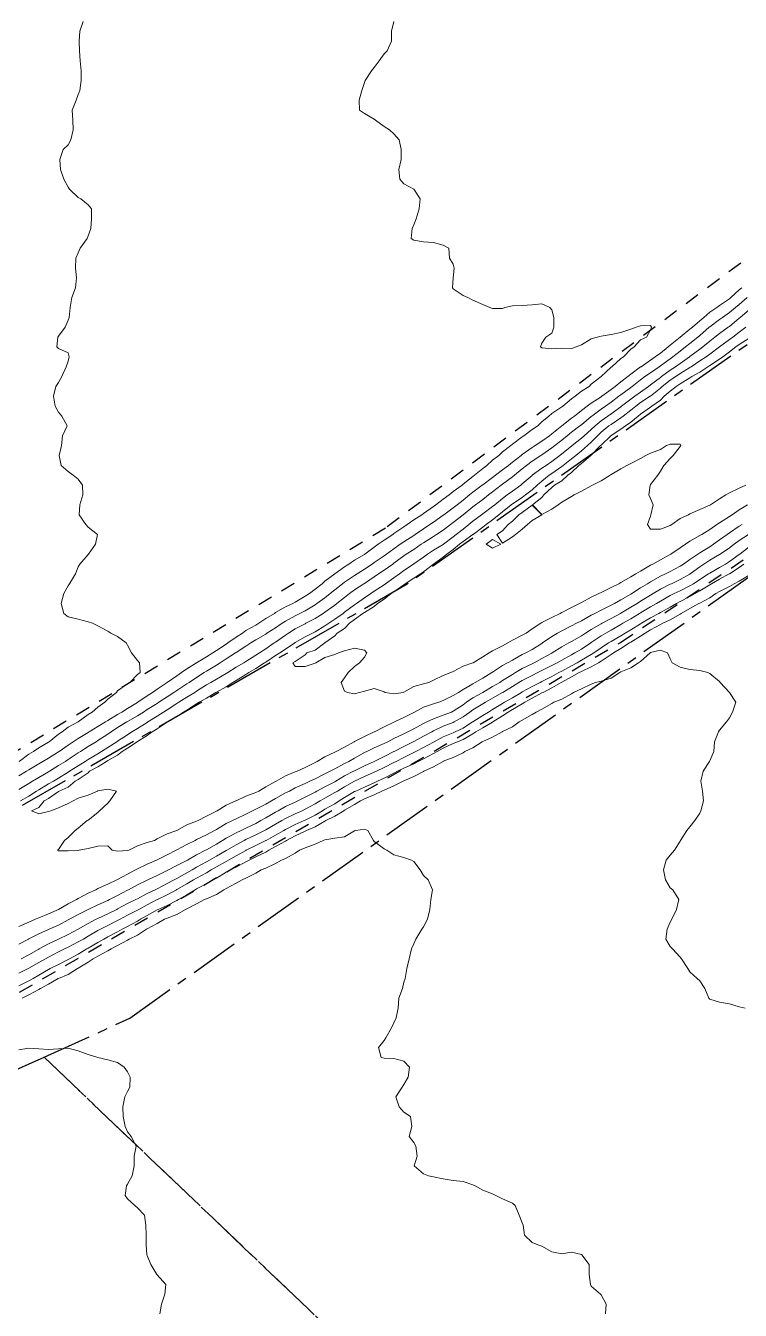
# Model space of a CAD drawing. Header units: centimetres. Extents: x 0 to 642158, y -847 to 649707.
# Drawn here: x 616968.6 to 617004.8, y 619910.4 to 619975.5 of the extents above; entities that cross this region are included whole.
import ezdxf

# ---------------------------------------------------------------- set-up
doc = ezdxf.new("R2010")
doc.units = ezdxf.units.CM
doc.header["$MEASUREMENT"] = 0
doc.linetypes.add('CENTERX2', pattern=[4, 2.5, -0.5, 0.5, -0.5])
doc.linetypes.add('JIS_02_0.7', pattern=[1.35, 0.75, -0.6])
doc.layers.add('SPW_parcellaire cadastral', color=7, linetype='CENTERX2', lineweight=25, true_color=0xff0542)
doc.layers.add('WAL_parcellaire agricole', color=7, linetype='JIS_02_0.7', lineweight=25)
doc.layers.add('WAL_topographie 0.5', color=253, linetype='Continuous', lineweight=20)

msp = doc.modelspace()

# ---------------------------------------------------------------- linework, layer by layer
at = {"layer": 'SPW_parcellaire cadastral'}
for points in [[(616921.398, 619912.152), (616803.95, 620042.534), (616842.291, 620067.212), (616824.166, 620098.846), (616913.726, 620151.806), (617037.024, 619981.817), (616987.92, 619947.229), (616962.52, 619932.624), (616929.537, 619915.761), (616921.398, 619912.152)], [(617063.567, 619833.635), (616969.525, 619923.259), (616973.862, 619925.235), (617006.218, 619948.302), (617145.212, 619843.733)], [(617007.905, 619826.751), (616920.013, 619901.11), (616969.525, 619923.259), (617063.567, 619833.635)]]:
    msp.add_lwpolyline(points, dxfattribs=at)
at = {"layer": 'WAL_parcellaire agricole'}
for points in [[(617004.365, 620160.596), (617008.458, 620154.4), (617135.971, 620039.415), (617097.973, 620020.411), (617076.475, 620008.409), (617057.809, 619999.407), (617044.144, 619991.405), (617027.645, 619979.57), (617009.147, 619966.735), (616986.816, 619950.066), (616958.152, 619932.729), (616872.99, 619891.386), (616829.993, 619869.882)], [(616834.393, 619862.141), (616901.115, 619894.202), (616963.611, 619923.834), (616998.733, 619944.275), (617044.542, 619975.155), (617078.601, 619997.784), (617129.239, 620024.449), (617150.605, 620035.193), (617167.005, 620042.471), (617183.636, 620049.254), (617195.968, 620052.589), (617205.635, 620054.257), (617214.468, 620054.924), (617225.801, 620055.092), (617244.635, 620054.095), (617264.801, 620051.764), (617279.268, 620048.932), (617287.568, 620047.033), (617298.302, 620043.934), (617316.303, 620037.27), (617206.585, 619911.125), (617193.234, 619891.652), (617159.761, 619845.532), (616438.339, 619756.31)]]:
    msp.add_lwpolyline(points, dxfattribs=at)
at = {"layer": 'WAL_topographie 0.5'}
for points in [[(616987.25, 619975.75), (616987.132, 619975.25), (616987.125, 619974.75), (616986.898, 619974.25), (616986.75, 619974.102), (616986.493, 619973.75), (616986.25, 619973.404), (616986.117, 619973.25), (616985.789, 619972.75), (616985.75, 619972.656), (616985.623, 619972.25), (616985.481, 619971.75), (616985.51, 619971.25), (616985.75, 619971.088), (616986.25, 619970.795), (616986.31, 619970.75), (616986.75, 619970.417), (616987.025, 619970.25), (616987.25, 619970.045), (616987.51, 619969.75), (616987.614, 619969.25), (616987.609, 619968.75), (616987.5, 619968.25), (616987.556, 619967.75), (616987.75, 619967.509), (616988.25, 619967.25), (616988.25, 619967.25), (616988.577, 619966.75), (616988.528, 619966.25), (616988.38, 619965.75), (616988.25, 619965.432), (616988.179, 619965.25), (616988.125, 619964.75), (616988.25, 619964.661), (616988.75, 619964.583), (616989.25, 619964.55), (616989.75, 619964.406), (616990.028, 619964.25), (616990.062, 619963.75), (616990.25, 619963.45), (616990.298, 619963.25), (616990.25, 619962.75), (616990.25, 619962.75), (616990.213, 619962.25), (616990.25, 619962.202), (616990.75, 619961.854), (616991, 619961.75), (616991.25, 619961.618), (616991.75, 619961.406), (616992.107, 619961.25), (616992.25, 619961.2), (616992.75, 619961.2), (616992.875, 619961.25), (616993.25, 619961.329), (616993.75, 619961.357), (616994.25, 619961.382), (616994.75, 619961.438), (616995.15, 619961.25), (616995.25, 619961.125), (616995.348, 619960.75), (616995.359, 619960.25), (616995.25, 619959.958), (616994.938, 619959.75), (616994.75, 619959.45), (616994.679, 619959.25), (616994.75, 619959.208), (616995.25, 619959.159), (616995.75, 619959.189), (616996.25, 619959.181), (616996.483, 619959.25), (616996.75, 619959.358), (616997.25, 619959.663), (616997.541, 619959.75), (616997.75, 619959.797), (616998.25, 619959.88), (616998.75, 619959.99), (616999.25, 619960.146), (616999.523, 619960.25), (616999.75, 619960.314), (617000.25, 619960.331), (617000.308, 619960.25), (617000.25, 619960.111), (617000.04, 619959.75), (616999.75, 619959.614), (616999.43, 619959.25), (616999.25, 619959.133), (616998.877, 619958.75), (616998.75, 619958.667), (616998.287, 619958.25), (616998.25, 619958.22), (616997.755, 619957.75), (616997.75, 619957.746), (616997.25, 619957.369), (616997.141, 619957.25), (616996.75, 619957.014), (616996.433, 619956.75), (616996.25, 619956.625), (616995.807, 619956.25), (616995.75, 619956.21), (616995.25, 619955.881), (616995.103, 619955.75), (616994.75, 619955.455), (616994.536, 619955.25), (616994.25, 619955.068), (616993.828, 619954.75), (616993.75, 619954.7), (616993.25, 619954.323), (616993.167, 619954.25), (616992.75, 619953.935), (616992.56, 619953.75), (616992.25, 619953.507), (616991.963, 619953.25), (616991.75, 619953.096), (616991.327, 619952.75), (616991.25, 619952.693), (616990.75, 619952.293), (616990.698, 619952.25), (616990.25, 619951.922), (616990.044, 619951.75), (616989.75, 619951.539), (616989.366, 619951.25), (616989.25, 619951.172), (616988.75, 619950.82), (616988.658, 619950.75), (616988.25, 619950.487), (616987.927, 619950.25), (616987.75, 619950.137), (616987.25, 619949.793), (616987.191, 619949.75), (616986.75, 619949.467), (616986.456, 619949.25), (616986.25, 619949.11), (616985.768, 619948.75), (616985.75, 619948.738), (616985.25, 619948.441), (616984.97, 619948.25), (616984.75, 619948.116), (616984.25, 619947.751), (616984.248, 619947.75), (616983.75, 619947.378), (616983.605, 619947.25), (616983.25, 619946.974), (616982.963, 619946.75), (616982.75, 619946.618), (616982.25, 619946.322), (616982.126, 619946.25), (616981.75, 619946.079), (616981.25, 619945.787), (616981.197, 619945.75), (616980.75, 619945.486), (616980.404, 619945.25), (616980.25, 619945.162), (616979.75, 619944.877), (616979.568, 619944.75), (616979.25, 619944.55), (616978.834, 619944.25), (616978.75, 619944.195), (616978.25, 619943.865), (616978.08, 619943.75), (616977.75, 619943.549), (616977.253, 619943.25), (616977.25, 619943.248), (616976.75, 619942.941), (616976.489, 619942.75), (616976.25, 619942.594), (616975.758, 619942.25), (616975.75, 619942.244), (616975.25, 619941.911), (616975.02, 619941.75), (616974.75, 619941.58), (616974.267, 619941.25), (616974.25, 619941.239), (616973.75, 619940.936), (616973.459, 619940.75), (616973.25, 619940.632), (616972.75, 619940.326), (616972.632, 619940.25), (616972.25, 619940.017), (616971.81, 619939.75), (616971.75, 619939.714), (616971.25, 619939.418), (616971.001, 619939.25), (616970.75, 619939.074), (616970.28, 619938.75), (616970.25, 619938.731), (616969.75, 619938.417), (616969.466, 619938.25), (616969.25, 619938.124), (616968.75, 619937.826), (616968.635, 619937.75), (616968.25, 619937.511)], [(616971.5, 619975.75), (616971.327, 619975.25), (616971.295, 619974.75), (616971.324, 619974.25), (616971.358, 619973.75), (616971.406, 619973.25), (616971.401, 619972.75), (616971.331, 619972.25), (616971.25, 619972.036), (616971.147, 619971.75), (616970.94, 619971.25), (616970.974, 619970.75), (616971, 619970.25), (616970.878, 619969.75), (616970.75, 619969.5), (616970.487, 619969.25), (616970.315, 619968.75), (616970.359, 619968.25), (616970.518, 619967.75), (616970.75, 619967.344), (616970.81, 619967.25), (616971.25, 619966.827), (616971.383, 619966.75), (616971.75, 619966.46), (616971.917, 619966.25), (616971.932, 619965.75), (616971.89, 619965.25), (616971.75, 619964.875), (616971.708, 619964.75), (616971.35, 619964.25), (616971.25, 619964.015), (616971.135, 619963.75), (616971.105, 619963.25), (616971.172, 619962.75), (616971.118, 619962.25), (616970.921, 619961.75), (616970.845, 619961.25), (616970.798, 619960.75), (616970.75, 619960.607), (616970.589, 619960.25), (616970.25, 619959.794), (616970.21, 619959.75), (616970.167, 619959.25), (616970.25, 619959.173), (616970.75, 619958.95), (616970.8, 619958.75), (616970.75, 619958.528), (616970.636, 619958.25), (616970.427, 619957.75), (616970.25, 619957.445), (616970.115, 619957.25), (616969.994, 619956.75), (616970.083, 619956.25), (616970.25, 619955.95), (616970.417, 619955.75), (616970.687, 619955.25), (616970.454, 619954.75), (616970.396, 619954.25), (616970.294, 619953.75), (616970.385, 619953.25), (616970.75, 619952.933), (616971, 619952.75), (616971.25, 619952.546), (616971.461, 619952.25), (616971.481, 619951.75), (616971.331, 619951.25), (616971.306, 619950.75), (616971.629, 619950.25), (616971.75, 619950.115), (616972.225, 619949.75), (616972.129, 619949.25), (616971.767, 619948.75), (616971.75, 619948.731), (616971.333, 619948.25), (616971.25, 619948.103), (616971.114, 619947.75), (616970.801, 619947.25), (616970.75, 619947.155), (616970.526, 619946.75), (616970.388, 619946.25), (616970.517, 619945.75), (616970.75, 619945.575), (616971.25, 619945.462), (616971.75, 619945.321), (616971.972, 619945.25), (616972.25, 619945.118), (616972.75, 619944.855), (616972.904, 619944.75), (616973.25, 619944.583), (616973.678, 619944.25), (616973.75, 619944.135), (616973.958, 619943.75), (616974.25, 619943.361), (616974.355, 619943.25), (616974.386, 619942.75), (616974.25, 619942.646), (616973.87, 619942.25), (616973.75, 619942.188), (616973.25, 619941.823), (616973.196, 619941.75), (616972.75, 619941.409), (616972.602, 619941.25), (616972.25, 619941.006), (616971.963, 619940.75), (616971.75, 619940.627), (616971.256, 619940.25), (616971.25, 619940.247), (616970.75, 619939.989), (616970.436, 619939.75), (616970.25, 619939.629), (616969.785, 619939.25), (616969.75, 619939.227), (616969.25, 619938.943), (616968.98, 619938.75), (616968.75, 619938.625), (616968.252, 619938.25)], [(617004.877, 619962.25), (617004.75, 619962.137), (617004.325, 619961.75), (617004.25, 619961.69), (617003.75, 619961.351), (617003.608, 619961.25), (617003.25, 619961.008), (617002.947, 619960.75), (617002.75, 619960.583), (617002.37, 619960.25), (617002.25, 619960.148), (617001.758, 619959.75), (617001.75, 619959.744), (617001.25, 619959.34), (617001.151, 619959.25), (617000.75, 619958.941), (617000.494, 619958.75), (617000.25, 619958.586), (616999.77, 619958.25), (616999.75, 619958.236), (616999.25, 619957.88), (616999.094, 619957.75), (616998.75, 619957.482), (616998.454, 619957.25), (616998.25, 619957.102), (616997.777, 619956.75), (616997.75, 619956.731), (616997.25, 619956.4), (616997.045, 619956.25), (616996.75, 619956.03), (616996.396, 619955.75), (616996.25, 619955.636), (616995.75, 619955.251), (616995.749, 619955.25), (616995.25, 619954.843), (616995.134, 619954.75), (616994.75, 619954.484), (616994.401, 619954.25), (616994.25, 619954.15), (616993.75, 619953.794), (616993.694, 619953.75), (616993.25, 619953.41), (616993.05, 619953.25), (616992.75, 619953.02), (616992.397, 619952.75), (616992.25, 619952.641), (616991.75, 619952.267), (616991.728, 619952.25), (616991.25, 619951.885), (616991.081, 619951.75), (616990.75, 619951.489), (616990.448, 619951.25), (616990.25, 619951.095), (616989.774, 619950.75), (616989.75, 619950.732), (616989.25, 619950.38), (616989.064, 619950.25), (616988.75, 619950.04), (616988.33, 619949.75), (616988.25, 619949.696), (616987.75, 619949.377), (616987.565, 619949.25), (616987.25, 619949.025), (616986.871, 619948.75), (616986.75, 619948.664), (616986.25, 619948.324), (616986.144, 619948.25), (616985.75, 619947.985), (616985.385, 619947.75), (616985.25, 619947.662), (616984.75, 619947.329), (616984.646, 619947.25), (616984.25, 619946.937), (616984.021, 619946.75), (616983.75, 619946.543), (616983.34, 619946.25), (616983.25, 619946.187), (616982.75, 619945.888), (616982.483, 619945.75), (616982.25, 619945.633), (616981.75, 619945.354), (616981.589, 619945.25), (616981.25, 619945.024), (616980.815, 619944.75), (616980.75, 619944.706), (616980.25, 619944.402), (616979.997, 619944.25), (616979.75, 619944.091), (616979.25, 619943.773), (616979.215, 619943.75), (616978.75, 619943.449), (616978.443, 619943.25), (616978.25, 619943.126), (616977.75, 619942.817), (616977.64, 619942.75), (616977.25, 619942.508), (616976.867, 619942.25), (616976.75, 619942.173), (616976.25, 619941.849), (616976.104, 619941.75), (616975.75, 619941.521), (616975.341, 619941.25), (616975.25, 619941.192), (616974.75, 619940.874), (616974.561, 619940.75), (616974.25, 619940.556), (616973.75, 619940.267), (616973.721, 619940.25), (616973.25, 619939.961), (616972.918, 619939.75), (616972.75, 619939.637), (616972.25, 619939.303), (616972.159, 619939.25), (616971.75, 619939.008), (616971.361, 619938.75), (616971.25, 619938.679), (616970.75, 619938.345), (616970.601, 619938.25), (616970.25, 619938.036), (616969.796, 619937.75), (616969.75, 619937.723), (616969.25, 619937.439), (616968.941, 619937.25), (616968.75, 619937.135), (616968.25, 619936.825)], [(617005.152, 619961.75), (617004.75, 619961.405), (617004.558, 619961.25), (617004.25, 619961.001), (617003.894, 619960.75), (617003.75, 619960.643), (617003.25, 619960.271), (617003.225, 619960.25), (617002.75, 619959.836), (617002.65, 619959.75), (617002.25, 619959.426), (617002.023, 619959.25), (617001.75, 619959.044), (617001.38, 619958.75), (617001.25, 619958.655), (617000.75, 619958.293), (617000.689, 619958.25), (617000.25, 619957.948), (616999.964, 619957.75), (616999.75, 619957.592), (616999.313, 619957.25), (616999.25, 619957.204), (616998.75, 619956.829), (616998.644, 619956.75), (616998.25, 619956.456), (616997.963, 619956.25), (616997.75, 619956.103), (616997.269, 619955.75), (616997.25, 619955.734), (616996.75, 619955.312), (616996.672, 619955.25), (616996.25, 619954.93), (616996.021, 619954.75), (616995.75, 619954.531), (616995.396, 619954.25), (616995.25, 619954.136), (616994.75, 619953.793), (616994.687, 619953.75), (616994.25, 619953.456), (616993.965, 619953.25), (616993.75, 619953.08), (616993.35, 619952.75), (616993.25, 619952.667), (616992.75, 619952.297), (616992.687, 619952.25), (616992.25, 619951.906), (616992.048, 619951.75), (616991.75, 619951.524), (616991.382, 619951.25), (616991.25, 619951.151), (616990.75, 619950.75), (616990.75, 619950.75), (616990.25, 619950.354), (616990.111, 619950.25), (616989.75, 619949.975), (616989.41, 619949.75), (616989.25, 619949.651), (616988.75, 619949.331), (616988.629, 619949.25), (616988.25, 619948.996), (616987.873, 619948.75), (616987.75, 619948.665), (616987.25, 619948.289), (616987.195, 619948.25), (616986.75, 619947.934), (616986.47, 619947.75), (616986.25, 619947.603), (616985.75, 619947.269), (616985.72, 619947.25), (616985.25, 619946.936), (616984.995, 619946.75), (616984.75, 619946.561), (616984.353, 619946.25), (616984.25, 619946.174), (616983.75, 619945.809), (616983.664, 619945.75), (616983.25, 619945.488), (616982.793, 619945.25), (616982.75, 619945.228), (616982.25, 619944.966), (616981.907, 619944.75), (616981.75, 619944.648), (616981.25, 619944.297), (616981.18, 619944.25), (616980.75, 619943.959), (616980.439, 619943.75), (616980.25, 619943.631), (616979.75, 619943.317), (616979.643, 619943.25), (616979.25, 619943.021), (616978.83, 619942.75), (616978.75, 619942.701), (616978.25, 619942.416), (616977.97, 619942.25), (616977.75, 619942.125), (616977.25, 619941.81), (616977.16, 619941.75), (616976.75, 619941.5), (616976.357, 619941.25), (616976.25, 619941.183), (616975.75, 619940.867), (616975.57, 619940.75), (616975.25, 619940.55), (616974.782, 619940.25), (616974.75, 619940.23), (616974.25, 619939.925), (616973.97, 619939.75), (616973.75, 619939.605), (616973.25, 619939.278), (616973.208, 619939.25), (616972.75, 619938.956), (616972.432, 619938.75), (616972.25, 619938.64), (616971.75, 619938.344), (616971.611, 619938.25), (616971.25, 619938.024), (616970.81, 619937.75), (616970.75, 619937.71), (616970.25, 619937.401), (616969.996, 619937.25), (616969.75, 619937.109), (616969.25, 619936.818), (616969.145, 619936.75), (616968.75, 619936.493), (616968.328, 619936.25)], [(617005.25, 619961.137), (617004.795, 619960.75), (617004.75, 619960.712), (617004.25, 619960.295), (617004.19, 619960.25), (617003.75, 619959.931), (617003.513, 619959.75), (617003.25, 619959.545), (617002.899, 619959.25), (617002.75, 619959.142), (617002.25, 619958.772), (617002.221, 619958.75), (617001.75, 619958.419), (617001.521, 619958.25), (617001.25, 619958.073), (617000.805, 619957.75), (617000.75, 619957.709), (617000.25, 619957.329), (617000.145, 619957.25), (616999.75, 619956.968), (616999.455, 619956.75), (616999.25, 619956.607), (616998.788, 619956.25), (616998.75, 619956.221), (616998.25, 619955.865), (616998.087, 619955.75), (616997.75, 619955.513), (616997.439, 619955.25), (616997.25, 619955.07), (616996.888, 619954.75), (616996.75, 619954.625), (616996.273, 619954.25), (616996.25, 619954.232), (616995.75, 619953.83), (616995.647, 619953.75), (616995.25, 619953.453), (616994.957, 619953.25), (616994.75, 619953.11), (616994.261, 619952.75), (616994.25, 619952.741), (616993.75, 619952.313), (616993.673, 619952.25), (616993.25, 619951.94), (616992.995, 619951.75), (616992.75, 619951.569), (616992.355, 619951.25), (616992.25, 619951.166), (616991.75, 619950.793), (616991.692, 619950.75), (616991.25, 619950.415), (616991.051, 619950.25), (616990.75, 619950.02), (616990.407, 619949.75), (616990.25, 619949.631), (616989.757, 619949.25), (616989.75, 619949.244), (616989.25, 619948.946), (616988.953, 619948.75), (616988.75, 619948.604), (616988.25, 619948.261), (616988.234, 619948.25), (616987.75, 619947.923), (616987.524, 619947.75), (616987.25, 619947.551), (616986.82, 619947.25), (616986.75, 619947.203), (616986.25, 619946.869), (616986.075, 619946.75), (616985.75, 619946.535), (616985.348, 619946.25), (616985.25, 619946.183), (616984.75, 619945.808), (616984.672, 619945.75), (616984.25, 619945.454), (616983.946, 619945.25), (616983.75, 619945.117), (616983.25, 619944.819), (616983.116, 619944.75), (616982.75, 619944.556), (616982.25, 619944.268), (616982.223, 619944.25), (616981.75, 619943.945), (616981.461, 619943.75), (616981.25, 619943.609), (616980.75, 619943.285), (616980.697, 619943.25), (616980.25, 619942.955), (616979.898, 619942.75), (616979.75, 619942.656), (616979.25, 619942.35), (616979.087, 619942.25), (616978.75, 619942.021), (616978.25, 619941.761), (616978.231, 619941.75), (616977.75, 619941.459), (616977.373, 619941.25), (616977.25, 619941.167), (616976.75, 619940.853), (616976.579, 619940.75), (616976.25, 619940.52), (616975.769, 619940.25), (616975.75, 619940.236), (616975.25, 619939.897), (616974.998, 619939.75), (616974.75, 619939.56), (616974.25, 619939.262), (616974.231, 619939.25), (616973.75, 619938.914), (616973.479, 619938.75), (616973.25, 619938.571), (616972.75, 619938.29), (616972.678, 619938.25), (616972.25, 619937.973), (616971.831, 619937.75), (616971.75, 619937.675), (616971.25, 619937.341), (616971.095, 619937.25), (616970.75, 619936.95), (616970.283, 619936.75), (616970.25, 619936.718), (616969.75, 619936.372), (616969.529, 619936.25), (616969.25, 619935.917), (616968.878, 619935.75), (616969.25, 619935.591), (616969.75, 619935.71), (616969.865, 619935.75), (616970.25, 619935.903), (616970.75, 619936.109), (616970.988, 619936.25), (616971.25, 619936.392), (616971.75, 619936.541), (616972.221, 619936.75), (616972.25, 619936.761), (616972.75, 619936.847), (616973.19, 619936.75), (616972.86, 619936.25), (616972.75, 619936.136), (616972.335, 619935.75), (616972.25, 619935.655), (616971.75, 619935.278), (616971.713, 619935.25), (616971.25, 619934.871), (616971.09, 619934.75), (616970.75, 619934.392), (616970.551, 619934.25), (616970.25, 619933.784), (616970.198, 619933.75), (616970.25, 619933.726), (616970.75, 619933.713), (616971.25, 619933.741), (616971.292, 619933.75), (616971.75, 619933.832), (616972.25, 619933.958), (616972.75, 619933.975), (616972.964, 619933.75), (616973.25, 619933.695), (616973.75, 619933.731), (616973.813, 619933.75), (616974.25, 619933.965), (616974.75, 619934.138), (616975.118, 619934.25), (616975.25, 619934.324), (616975.75, 619934.577), (616976.244, 619934.75), (616976.25, 619934.753), (616976.75, 619935.033), (616977.25, 619935.217), (616977.333, 619935.25), (616977.75, 619935.473), (616978.25, 619935.725), (616978.296, 619935.75), (616978.75, 619936.038), (616979.233, 619936.25), (616979.25, 619936.26), (616979.75, 619936.496), (616980.25, 619936.677), (616980.401, 619936.75), (616980.75, 619936.959), (616981.25, 619937.233), (616981.282, 619937.25), (616981.75, 619937.524), (616982.25, 619937.714), (616982.339, 619937.75), (616982.75, 619937.938), (616983.25, 619938.189), (616983.365, 619938.25), (616983.75, 619938.482), (616984.25, 619938.713), (616984.327, 619938.75), (616984.75, 619938.977), (616985.239, 619939.25), (616985.25, 619939.256), (616985.75, 619939.514), (616986.25, 619939.745), (616986.261, 619939.75), (616986.75, 619940.005), (616987.25, 619940.236), (616987.281, 619940.25), (616987.75, 619940.473), (616988.25, 619940.733), (616988.284, 619940.75), (616988.75, 619940.994), (616989.25, 619941.166), (616989.518, 619941.25), (616989.75, 619941.337), (616990.25, 619941.592), (616990.515, 619941.75), (616990.75, 619941.895), (616991.25, 619942.189), (616991.366, 619942.25), (616991.75, 619942.464), (616992.217, 619942.75), (616992.25, 619942.773), (616992.75, 619943.108), (616993.011, 619943.25), (616993.25, 619943.387), (616993.75, 619943.66), (616993.932, 619943.75), (616994.25, 619943.923), (616994.75, 619944.233), (616994.776, 619944.25), (616995.25, 619944.581), (616995.54, 619944.75), (616995.75, 619944.867), (616996.25, 619945.113), (616996.508, 619945.25), (616996.75, 619945.381), (616997.25, 619945.66), (616997.429, 619945.75), (616997.75, 619945.917), (616998.25, 619946.162), (616998.425, 619946.25), (616998.75, 619946.43), (616999.25, 619946.717), (616999.304, 619946.75), (616999.75, 619947.04), (617000.092, 619947.25), (617000.25, 619947.351), (617000.75, 619947.631), (617001.013, 619947.75), (617001.25, 619947.868), (617001.75, 619948.143), (617001.924, 619948.25), (617002.25, 619948.475), (617002.651, 619948.75), (617002.75, 619948.816), (617003.25, 619949.131), (617003.438, 619949.25), (617003.75, 619949.471), (617004.134, 619949.75), (617004.25, 619949.833), (617004.75, 619950.167), (617004.892, 619950.25)], [(617005.087, 619960.25), (617004.75, 619959.996), (617004.426, 619959.75), (617004.25, 619959.63), (617003.75, 619959.252), (617003.748, 619959.25), (617003.25, 619958.884), (617003.065, 619958.75), (617002.75, 619958.55), (617002.309, 619958.25), (617002.25, 619958.212), (617001.75, 619957.9), (617001.528, 619957.75), (617001.25, 619957.561), (617000.845, 619957.25), (617000.75, 619957.167), (617000.25, 619956.757), (617000.24, 619956.75), (616999.75, 619956.428), (616999.503, 619956.25), (616999.25, 619956.052), (616998.862, 619955.75), (616998.75, 619955.665), (616998.25, 619955.326), (616998.146, 619955.25), (616997.75, 619954.93), (616997.562, 619954.75), (616997.25, 619954.432), (616997.05, 619954.25), (616996.75, 619953.981), (616996.46, 619953.75), (616996.25, 619953.589), (616995.82, 619953.25), (616995.75, 619953.192), (616995.25, 619952.84), (616995.123, 619952.75), (616994.75, 619952.455), (616994.512, 619952.25), (616994.25, 619952.012), (616993.917, 619951.75), (616993.75, 619951.63), (616993.25, 619951.297), (616993.189, 619951.25), (616992.75, 619950.894), (616992.572, 619950.75), (616992.25, 619950.486), (616991.925, 619950.25), (616991.75, 619950.119), (616991.261, 619949.75), (616991.25, 619949.741), (616990.75, 619949.385), (616990.575, 619949.25), (616990.25, 619948.982), (616989.937, 619948.75), (616989.75, 619948.603), (616989.251, 619948.25), (616989.25, 619948.249), (616988.75, 619947.848), (616988.594, 619947.75), (616988.25, 619947.534), (616987.81, 619947.25), (616987.75, 619947.202), (616987.25, 619946.847), (616987.103, 619946.75), (616986.75, 619946.472), (616986.41, 619946.25), (616986.25, 619946.101), (616985.75, 619945.798), (616985.676, 619945.75), (616985.25, 619945.438), (616984.996, 619945.25), (616984.75, 619944.982), (616984.369, 619944.75), (616984.25, 619944.614), (616983.75, 619944.251), (616983.747, 619944.25), (616983.25, 619943.89), (616982.831, 619943.75), (616982.75, 619943.655), (616982.25, 619943.309), (616982.133, 619943.25), (616982.25, 619943.064), (616982.75, 619943.061), (616983.25, 619943.227), (616983.297, 619943.25), (616983.75, 619943.514), (616984.25, 619943.675), (616984.435, 619943.75), (616984.75, 619943.855), (616985.25, 619943.993), (616985.75, 619943.888), (616985.877, 619943.75), (616985.75, 619943.536), (616985.505, 619943.25), (616985.25, 619943.061), (616984.93, 619942.75), (616984.75, 619942.489), (616984.583, 619942.25), (616984.75, 619941.813), (616984.9, 619941.75), (616985.25, 619941.681), (616985.5, 619941.75), (616985.75, 619941.809), (616986.25, 619941.941), (616986.75, 619941.776), (616986.803, 619941.75), (616987.25, 619941.68), (616987.722, 619941.75), (616987.75, 619941.758), (616988.25, 619942.047), (616988.75, 619942.178), (616989.012, 619942.25), (616989.25, 619942.369), (616989.75, 619942.602), (616990.13, 619942.75), (616990.25, 619942.812), (616990.75, 619943.068), (616991.25, 619943.239), (616991.272, 619943.25), (616991.75, 619943.552), (616992.076, 619943.75), (616992.25, 619943.851), (616992.75, 619944.108), (616993.018, 619944.25), (616993.25, 619944.394), (616993.75, 619944.644), (616993.942, 619944.75), (616994.25, 619944.972), (616994.696, 619945.25), (616994.75, 619945.282), (616995.25, 619945.544), (616995.675, 619945.75), (616995.75, 619945.792), (616996.25, 619946.045), (616996.654, 619946.25), (616996.75, 619946.307), (616997.25, 619946.573), (616997.632, 619946.75), (616997.75, 619946.813), (616998.25, 619947.056), (616998.645, 619947.25), (616998.75, 619947.308), (616999.25, 619947.608), (616999.506, 619947.75), (616999.75, 619947.896), (617000.25, 619948.195), (617000.362, 619948.25), (617000.75, 619948.463), (617001.25, 619948.729), (617001.283, 619948.75), (617001.75, 619949.075), (617002.02, 619949.25), (617002.25, 619949.405), (617002.75, 619949.693), (617002.845, 619949.75), (617003.25, 619950.007), (617003.617, 619950.25), (617003.75, 619950.337), (617004.25, 619950.666), (617004.385, 619950.75), (617004.75, 619950.999), (617005.169, 619951.25)], [(617005.25, 619959.701), (617004.75, 619959.367), (617004.577, 619959.25), (617004.25, 619959.006), (617003.91, 619958.75), (617003.75, 619958.625), (617003.25, 619958.312), (617003.15, 619958.25), (617002.75, 619957.981), (617002.35, 619957.75), (617002.25, 619957.682), (617001.75, 619957.381), (617001.55, 619957.25), (617001.25, 619957.01), (617000.945, 619956.75), (617000.75, 619956.554), (617000.323, 619956.25), (617000.25, 619956.192), (616999.75, 619955.85), (616999.618, 619955.75), (616999.25, 619955.444), (616998.975, 619955.25), (616998.75, 619955.08), (616998.25, 619954.758), (616998.24, 619954.75), (616997.75, 619954.276), (616997.724, 619954.25), (616997.25, 619953.764), (616997.234, 619953.75), (616996.75, 619953.346), (616996.622, 619953.25), (616996.25, 619952.888), (616996.069, 619952.75), (616995.75, 619952.464), (616995.391, 619952.25), (616995.25, 619952.126), (616994.843, 619951.75), (616994.75, 619951.631), (616994.266, 619951.25), (616994.75, 619950.76), (616995.25, 619951.035), (616995.57, 619951.25), (616995.75, 619951.379), (616996.25, 619951.677), (616996.389, 619951.75), (616996.75, 619951.94), (616997.25, 619952.212), (616997.314, 619952.25), (616997.75, 619952.466), (616998.2, 619952.75), (616998.25, 619952.784), (616998.75, 619953.068), (616999.054, 619953.25), (616999.25, 619953.343), (616999.75, 619953.596), (617000.008, 619953.75), (617000.25, 619953.864), (617000.75, 619954.051), (617001.057, 619954.25), (617001.25, 619954.332), (617001.75, 619954.33), (617001.788, 619954.25), (617001.75, 619954.206), (617001.394, 619953.75), (617001.25, 619953.595), (617000.933, 619953.25), (617000.75, 619952.953), (617000.614, 619952.75), (617000.25, 619952.274), (617000.23, 619952.25), (617000.161, 619951.75), (617000.25, 619951.571), (617000.386, 619951.25), (617000.27, 619950.75), (617000.25, 619950.683), (617000.091, 619950.25), (617000.25, 619950.018), (617000.75, 619950.026), (617001.25, 619950.203), (617001.326, 619950.25), (617001.75, 619950.551), (617002.17, 619950.75), (617002.25, 619950.791), (617002.75, 619951.016), (617003.25, 619951.23), (617003.284, 619951.25), (617003.75, 619951.562), (617004.074, 619951.75), (617004.25, 619951.853), (617004.75, 619952.088), (617005.074, 619952.25)], [(616993.25, 619949.637), (616993.407, 619949.75), (616993.75, 619950.021), (616994.016, 619950.25), (616994.25, 619950.45), (616994.737, 619950.75), (616994.25, 619951.229), (616993.75, 619950.865), (616993.575, 619950.75), (616993.25, 619950.427), (616993.042, 619950.25), (616992.75, 619949.94), (616992.459, 619949.75), (616992.75, 619949.315), (616993.25, 619949.637)], [(616968.25, 619929.877), (616968.75, 619930.112), (616969.085, 619930.25), (616969.25, 619930.326), (616969.75, 619930.527), (616970.25, 619930.75), (616970.25, 619930.75), (616970.75, 619931.035), (616971.167, 619931.25), (616971.25, 619931.298), (616971.75, 619931.571), (616972.138, 619931.75), (616972.25, 619931.805), (616972.75, 619932.026), (616973.209, 619932.25), (616973.25, 619932.271), (616973.75, 619932.542), (616974.151, 619932.75), (616974.25, 619932.803), (616974.75, 619933.037), (616975.214, 619933.25), (616975.25, 619933.267), (616975.75, 619933.518), (616976.207, 619933.75), (616976.25, 619933.773), (616976.75, 619934.035), (616977.174, 619934.25), (616977.25, 619934.288), (616977.75, 619934.531), (616978.158, 619934.75), (616978.25, 619934.802), (616978.75, 619935.098), (616979.069, 619935.25), (616979.25, 619935.342), (616979.75, 619935.583), (616980.087, 619935.75), (616980.25, 619935.829), (616980.75, 619936.087), (616981.038, 619936.25), (616981.25, 619936.378), (616981.75, 619936.652), (616981.952, 619936.75), (616982.25, 619936.903), (616982.75, 619937.138), (616982.991, 619937.25), (616983.25, 619937.375), (616983.75, 619937.616), (616984.024, 619937.75), (616984.25, 619937.873), (616984.75, 619938.14), (616984.965, 619938.25), (616985.25, 619938.417), (616985.75, 619938.695), (616985.868, 619938.75), (616986.25, 619938.938), (616986.75, 619939.165), (616986.932, 619939.25), (616987.25, 619939.412), (616987.75, 619939.648), (616987.961, 619939.75), (616988.25, 619939.907), (616988.75, 619940.17), (616988.922, 619940.25), (616989.25, 619940.405), (616989.75, 619940.592), (616990.162, 619940.75), (616990.25, 619940.791), (616990.75, 619941.122), (616990.933, 619941.25), (616991.25, 619941.468), (616991.75, 619941.744), (616991.762, 619941.75), (616992.25, 619942.039), (616992.611, 619942.25), (616992.75, 619942.343), (616993.25, 619942.658), (616993.409, 619942.75), (616993.75, 619942.951), (616994.25, 619943.2), (616994.353, 619943.25), (616994.75, 619943.466), (616995.25, 619943.739), (616995.271, 619943.75), (616995.75, 619944.054), (616996.112, 619944.25), (616996.25, 619944.325), (616996.75, 619944.608), (616996.964, 619944.75), (616997.25, 619944.934), (616997.75, 619945.224), (616997.798, 619945.25), (616998.25, 619945.497), (616998.727, 619945.75), (616998.75, 619945.763), (616999.25, 619946.058), (616999.567, 619946.25), (616999.75, 619946.368), (617000.25, 619946.673), (617000.38, 619946.75), (617000.75, 619946.977), (617001.25, 619947.223), (617001.309, 619947.25), (617001.75, 619947.468), (617002.25, 619947.745), (617002.258, 619947.75), (617002.75, 619948.105), (617002.958, 619948.25), (617003.25, 619948.447), (617003.75, 619948.735), (617003.774, 619948.75), (617004.25, 619949.073), (617004.485, 619949.25), (617004.75, 619949.446), (617005.219, 619949.75)], [(616992.25, 619949.06), (616992.659, 619949.25), (616992.25, 619949.491), (616991.925, 619949.25), (616992.25, 619949.06)], [(616968.25, 619928.995), (616968.732, 619929.25), (616968.75, 619929.26), (616969.25, 619929.518), (616969.75, 619929.734), (616969.786, 619929.75), (616970.25, 619929.953), (616970.75, 619930.216), (616970.811, 619930.25), (616971.25, 619930.498), (616971.75, 619930.747), (616971.756, 619930.75), (616972.25, 619930.985), (616972.75, 619931.206), (616972.839, 619931.25), (616973.25, 619931.463), (616973.75, 619931.728), (616973.794, 619931.75), (616974.25, 619932.004), (616974.75, 619932.237), (616974.78, 619932.25), (616975.25, 619932.475), (616975.75, 619932.716), (616975.819, 619932.75), (616976.25, 619932.974), (616976.75, 619933.231), (616976.785, 619933.25), (616977.25, 619933.522), (616977.7, 619933.75), (616977.75, 619933.777), (616978.25, 619934.064), (616978.567, 619934.25), (616978.75, 619934.362), (616979.25, 619934.636), (616979.503, 619934.75), (616979.75, 619934.867), (616980.25, 619935.111), (616980.512, 619935.25), (616980.75, 619935.386), (616981.25, 619935.675), (616981.385, 619935.75), (616981.75, 619935.959), (616982.25, 619936.193), (616982.374, 619936.25), (616982.75, 619936.44), (616983.25, 619936.698), (616983.348, 619936.75), (616983.75, 619936.961), (616984.25, 619937.219), (616984.305, 619937.25), (616984.75, 619937.511), (616985.208, 619937.75), (616985.25, 619937.774), (616985.75, 619938.025), (616986.25, 619938.25), (616986.25, 619938.25), (616986.75, 619938.505), (616987.25, 619938.747), (616987.257, 619938.75), (616987.75, 619939.008), (616988.231, 619939.25), (616988.25, 619939.26), (616988.75, 619939.525), (616989.167, 619939.75), (616989.25, 619939.795), (616989.75, 619940.034), (616990.25, 619940.221), (616990.308, 619940.25), (616990.75, 619940.503), (616991.097, 619940.75), (616991.25, 619940.861), (616991.75, 619941.167), (616991.886, 619941.25), (616992.25, 619941.456), (616992.75, 619941.736), (616992.774, 619941.75), (616993.25, 619942.044), (616993.584, 619942.25), (616993.75, 619942.352), (616994.25, 619942.609), (616994.538, 619942.75), (616994.75, 619942.857), (616995.25, 619943.115), (616995.517, 619943.25), (616995.75, 619943.381), (616996.25, 619943.656), (616996.421, 619943.75), (616996.75, 619943.942), (616997.224, 619944.25), (616997.25, 619944.268), (616997.75, 619944.612), (616997.981, 619944.75), (616998.25, 619944.906), (616998.75, 619945.188), (616998.856, 619945.25), (616999.25, 619945.48), (616999.691, 619945.75), (616999.75, 619945.786), (617000.25, 619946.083), (617000.549, 619946.25), (617000.75, 619946.371), (617001.25, 619946.649), (617001.447, 619946.75), (617001.75, 619946.897), (617002.25, 619947.151), (617002.422, 619947.25), (617002.75, 619947.461), (617003.189, 619947.75), (617003.25, 619947.793), (617003.75, 619948.083), (617004.045, 619948.25), (617004.25, 619948.375), (617004.75, 619948.736), (617004.768, 619948.75), (617005.25, 619949.117)], [(616968.356, 619928.25), (616968.75, 619928.455), (616969.25, 619928.737), (616969.274, 619928.75), (616969.75, 619929.011), (616970.248, 619929.25), (616970.25, 619929.251), (616970.75, 619929.487), (616971.245, 619929.75), (616971.25, 619929.753), (616971.75, 619930.041), (616972.166, 619930.25), (616972.25, 619930.292), (616972.75, 619930.526), (616973.206, 619930.75), (616973.25, 619930.773), (616973.75, 619931.045), (616974.172, 619931.25), (616974.25, 619931.292), (616974.75, 619931.555), (616975.157, 619931.75), (616975.25, 619931.798), (616975.75, 619932.056), (616976.119, 619932.25), (616976.25, 619932.322), (616976.75, 619932.603), (616977.017, 619932.75), (616977.25, 619932.886), (616977.75, 619933.161), (616977.908, 619933.25), (616978.25, 619933.448), (616978.75, 619933.731), (616978.783, 619933.75), (616979.25, 619934.031), (616979.663, 619934.25), (616979.75, 619934.294), (616980.25, 619934.528), (616980.687, 619934.75), (616980.75, 619934.785), (616981.25, 619935.075), (616981.561, 619935.25), (616981.75, 619935.359), (616982.25, 619935.599), (616982.594, 619935.75), (616982.75, 619935.824), (616983.25, 619936.1), (616983.515, 619936.25), (616983.75, 619936.383), (616984.25, 619936.668), (616984.384, 619936.75), (616984.75, 619936.964), (616985.25, 619937.247), (616985.257, 619937.25), (616985.75, 619937.48), (616986.25, 619937.697), (616986.36, 619937.75), (616986.75, 619937.944), (616987.25, 619938.195), (616987.362, 619938.25), (616987.75, 619938.446), (616988.25, 619938.697), (616988.352, 619938.75), (616988.75, 619938.956), (616989.25, 619939.233), (616989.281, 619939.25), (616989.75, 619939.501), (616990.25, 619939.705), (616990.352, 619939.75), (616990.75, 619939.933), (616991.238, 619940.25), (616991.25, 619940.258), (616991.75, 619940.57), (616992.042, 619940.75), (616992.25, 619940.875), (616992.75, 619941.184), (616992.859, 619941.25), (616993.25, 619941.471), (616993.709, 619941.75), (616993.75, 619941.776), (616994.25, 619942.046), (616994.657, 619942.25), (616994.75, 619942.296), (616995.25, 619942.558), (616995.61, 619942.75), (616995.75, 619942.823), (616996.25, 619943.093), (616996.536, 619943.25), (616996.75, 619943.372), (616997.25, 619943.661), (616997.385, 619943.75), (616997.75, 619944.004), (616998.114, 619944.25), (616998.25, 619944.334), (616998.75, 619944.618), (616998.968, 619944.75), (616999.25, 619944.913), (616999.75, 619945.218), (616999.801, 619945.25), (617000.25, 619945.522), (617000.664, 619945.75), (617000.75, 619945.798), (617001.25, 619946.066), (617001.56, 619946.25), (617001.75, 619946.352), (617002.25, 619946.607), (617002.509, 619946.75), (617002.75, 619946.885), (617003.25, 619947.193), (617003.346, 619947.25), (617003.75, 619947.483), (617004.233, 619947.75), (617004.25, 619947.76), (617004.75, 619948.081), (617004.985, 619948.25)], [(616968.25, 619927.518), (616968.711, 619927.75), (616968.75, 619927.77), (616969.25, 619928.064), (616969.594, 619928.25), (616969.75, 619928.336), (616970.25, 619928.593), (616970.561, 619928.75), (616970.75, 619928.842), (616971.25, 619929.1), (616971.511, 619929.25), (616971.75, 619929.394), (616972.25, 619929.683), (616972.375, 619929.75), (616972.75, 619929.937), (616973.25, 619930.182), (616973.377, 619930.25), (616973.75, 619930.456), (616974.25, 619930.713), (616974.317, 619930.75), (616974.75, 619930.986), (616975.25, 619931.245), (616975.261, 619931.25), (616975.75, 619931.491), (616976.236, 619931.75), (616976.25, 619931.758), (616976.75, 619932.052), (616977.1, 619932.25), (616977.25, 619932.335), (616977.75, 619932.607), (616977.991, 619932.75), (616978.25, 619932.901), (616978.75, 619933.184), (616978.871, 619933.25), (616979.25, 619933.463), (616979.75, 619933.741), (616979.767, 619933.75), (616980.25, 619933.987), (616980.75, 619934.24), (616980.768, 619934.25), (616981.25, 619934.517), (616981.663, 619934.75), (616981.75, 619934.799), (616982.25, 619935.049), (616982.7, 619935.25), (616982.75, 619935.272), (616983.25, 619935.531), (616983.622, 619935.75), (616983.75, 619935.824), (616984.25, 619936.107), (616984.48, 619936.25), (616984.75, 619936.413), (616985.25, 619936.717), (616985.314, 619936.75), (616985.75, 619936.952), (616986.25, 619937.169), (616986.413, 619937.25), (616986.75, 619937.409), (616987.25, 619937.66), (616987.427, 619937.75), (616987.75, 619937.903), (616988.25, 619938.134), (616988.48, 619938.25), (616988.75, 619938.385), (616989.25, 619938.65), (616989.433, 619938.75), (616989.75, 619938.922), (616990.25, 619939.152), (616990.467, 619939.25), (616990.75, 619939.368), (616991.25, 619939.654), (616991.405, 619939.75), (616991.75, 619939.957), (616992.25, 619940.241), (616992.265, 619940.25), (616992.75, 619940.555), (616993.039, 619940.75), (616993.25, 619940.875), (616993.75, 619941.173), (616993.875, 619941.25), (616994.25, 619941.455), (616994.75, 619941.719), (616994.804, 619941.75), (616995.25, 619941.978), (616995.727, 619942.25), (616995.75, 619942.262), (616996.25, 619942.529), (616996.635, 619942.75), (616996.75, 619942.81), (616997.25, 619943.049), (616997.615, 619943.25), (616997.75, 619943.33), (616998.25, 619943.668), (616998.373, 619943.75), (616998.75, 619943.965), (616999.185, 619944.25), (616999.25, 619944.287), (616999.75, 619944.598), (616999.976, 619944.75), (617000.25, 619944.914), (617000.75, 619945.19), (617000.871, 619945.25), (617001.25, 619945.417), (617001.75, 619945.709), (617001.811, 619945.75), (617002.25, 619945.99), (617002.704, 619946.25), (617002.75, 619946.273), (617003.25, 619946.546), (617003.557, 619946.75), (617003.75, 619946.856), (617004.25, 619947.11), (617004.494, 619947.25), (617004.75, 619947.381), (617005.25, 619947.687)], [(616968.25, 619926.879), (616968.75, 619927.127), (616968.966, 619927.25), (616969.25, 619927.413), (616969.75, 619927.707), (616969.833, 619927.75), (616970.25, 619927.953), (616970.75, 619928.213), (616970.811, 619928.25), (616971.25, 619928.488), (616971.696, 619928.75), (616971.75, 619928.781), (616972.25, 619929.073), (616972.549, 619929.25), (616972.75, 619929.361), (616973.25, 619929.621), (616973.484, 619929.75), (616973.75, 619929.889), (616974.25, 619930.157), (616974.404, 619930.25), (616974.75, 619930.44), (616975.25, 619930.723), (616975.303, 619930.75), (616975.75, 619930.951), (616976.25, 619931.202), (616976.329, 619931.25), (616976.75, 619931.494), (616977.179, 619931.75), (616977.25, 619931.79), (616977.75, 619932.041), (616978.103, 619932.25), (616978.25, 619932.333), (616978.75, 619932.63), (616978.957, 619932.75), (616979.25, 619932.898), (616979.75, 619933.157), (616979.921, 619933.25), (616980.25, 619933.411), (616980.75, 619933.659), (616980.908, 619933.75), (616981.25, 619933.931), (616981.75, 619934.216), (616981.808, 619934.25), (616982.25, 619934.471), (616982.75, 619934.713), (616982.824, 619934.75), (616983.25, 619934.941), (616983.75, 619935.224), (616983.796, 619935.25), (616984.25, 619935.481), (616984.707, 619935.75), (616984.75, 619935.774), (616985.25, 619936.066), (616985.55, 619936.25), (616985.75, 619936.348), (616986.25, 619936.557), (616986.636, 619936.75), (616986.75, 619936.8), (616987.25, 619937.01), (616987.713, 619937.25), (616987.75, 619937.266), (616988.25, 619937.481), (616988.75, 619937.744), (616988.761, 619937.75), (616989.25, 619937.979), (616989.736, 619938.25), (616989.75, 619938.257), (616990.25, 619938.456), (616990.75, 619938.692), (616990.844, 619938.75), (616991.25, 619938.938), (616991.725, 619939.25), (616991.75, 619939.264), (616992.25, 619939.485), (616992.732, 619939.75), (616992.75, 619939.759), (616993.25, 619940.006), (616993.598, 619940.25), (616993.75, 619940.336), (616994.25, 619940.622), (616994.451, 619940.75), (616994.75, 619940.891), (616995.25, 619941.19), (616995.348, 619941.25), (616995.75, 619941.411), (616996.25, 619941.682), (616996.35, 619941.75), (616996.75, 619941.928), (616997.25, 619942.167), (616997.461, 619942.25), (616997.75, 619942.321), (616998.25, 619942.468), (616998.69, 619942.75), (616998.75, 619942.781), (616999.25, 619942.998), (616999.647, 619943.25), (616999.75, 619943.313), (617000.227, 619943.75), (617000.25, 619943.764), (617000.75, 619943.881), (617001.117, 619943.75), (617001.25, 619943.442), (617001.346, 619943.25), (617001.75, 619943.017), (617002.25, 619942.902), (617002.75, 619942.862), (617003.159, 619942.75), (617003.25, 619942.702), (617003.75, 619942.306), (617003.779, 619942.25), (617004.25, 619941.75), (617004.25, 619941.75), (617004.576, 619941.25), (617004.406, 619940.75), (617004.25, 619940.456), (617004.104, 619940.25), (617003.75, 619939.825), (617003.69, 619939.75), (617003.493, 619939.25), (617003.456, 619938.75), (617003.25, 619938.283), (617003.236, 619938.25), (617002.922, 619937.75), (617002.794, 619937.25), (617002.885, 619936.75), (617002.936, 619936.25), (617002.806, 619935.75), (617002.75, 619935.632), (617002.5, 619935.25), (617002.25, 619934.94), (617002.09, 619934.75), (617001.778, 619934.25), (617001.75, 619934.213), (617001.472, 619933.75), (617001.25, 619933.494), (617001.039, 619933.25), (617000.912, 619932.75), (617001.01, 619932.25), (617001.25, 619931.85), (617001.386, 619931.75), (617001.687, 619931.25), (617001.571, 619930.75), (617001.328, 619930.25), (617001.25, 619930.098), (617001.096, 619929.75), (617001.028, 619929.25), (617001.25, 619928.869), (617001.364, 619928.75), (617001.75, 619928.325), (617001.813, 619928.25), (617002.141, 619927.75), (617002.25, 619927.594), (617002.617, 619927.25), (617002.75, 619927.125), (617003.011, 619926.75), (617003.2, 619926.25), (617003.25, 619926.204), (617003.75, 619926.055), (617004.25, 619925.958), (617004.75, 619925.813), (617005.05, 619925.75)], [(616968.404, 619926.25), (616968.75, 619926.415), (616969.25, 619926.69), (616969.348, 619926.75), (616969.75, 619926.966), (616970.24, 619927.25), (616970.25, 619927.255), (616970.75, 619927.452), (616971.22, 619927.75), (616971.25, 619927.767), (616971.75, 619928.07), (616972.007, 619928.25), (616972.25, 619928.382), (616972.75, 619928.654), (616972.913, 619928.75), (616973.25, 619928.918), (616973.75, 619929.198), (616973.837, 619929.25), (616974.25, 619929.443), (616974.714, 619929.75), (616974.75, 619929.769), (616975.25, 619930.038), (616975.625, 619930.25), (616975.75, 619930.302), (616976.25, 619930.496), (616976.685, 619930.75), (616976.75, 619930.782), (616977.25, 619931.025), (616977.657, 619931.25), (616977.75, 619931.29), (616978.25, 619931.498), (616978.637, 619931.75), (616978.75, 619931.81), (616979.25, 619932.073), (616979.553, 619932.25), (616979.75, 619932.332), (616980.25, 619932.588), (616980.516, 619932.75), (616980.75, 619932.846), (616981.25, 619933.071), (616981.56, 619933.25), (616981.75, 619933.332), (616982.25, 619933.605), (616982.462, 619933.75), (616982.75, 619933.871), (616983.25, 619934.054), (616983.667, 619934.25), (616983.75, 619934.276), (616984.25, 619934.358), (616984.75, 619934.433), (616985.25, 619934.726), (616985.321, 619934.75), (616985.75, 619934.817), (616985.926, 619934.75), (616986.215, 619934.25), (616986.25, 619934.2), (616986.75, 619933.828), (616986.882, 619933.75), (616987.25, 619933.509), (616987.75, 619933.381), (616988.143, 619933.25), (616988.25, 619933.185), (616988.573, 619932.75), (616988.75, 619932.475), (616988.987, 619932.25), (616989.21, 619931.75), (616989.125, 619931.25), (616989.075, 619930.75), (616988.95, 619930.25), (616988.75, 619929.875), (616988.669, 619929.75), (616988.355, 619929.25), (616988.25, 619929), (616988.147, 619928.75), (616988.015, 619928.25), (616987.904, 619927.75), (616987.818, 619927.25), (616987.75, 619927.063), (616987.681, 619926.75), (616987.492, 619926.25), (616987.461, 619925.75), (616987.37, 619925.25), (616987.25, 619925.01), (616987.132, 619924.75), (616986.832, 619924.25), (616986.75, 619924.105), (616986.468, 619923.75), (616986.596, 619923.25), (616986.75, 619923.212), (616987.25, 619923.202), (616987.75, 619923.062), (616988.038, 619922.75), (616987.971, 619922.25), (616987.75, 619921.875), (616987.674, 619921.75), (616987.343, 619921.25), (616987.511, 619920.75), (616987.75, 619920.475), (616988.096, 619920.25), (616988.156, 619919.75), (616988.023, 619919.25), (616988.25, 619918.938), (616988.357, 619918.75), (616988.424, 619918.25), (616988.275, 619917.75), (616988.75, 619917.354), (616989, 619917.25), (616989.25, 619917.192), (616989.75, 619917.094), (616990.25, 619917.016), (616990.75, 619916.963), (616991.25, 619916.799), (616991.369, 619916.75), (616991.75, 619916.528), (616992.25, 619916.343), (616992.417, 619916.25), (616992.75, 619916.087), (616993.25, 619915.858), (616993.393, 619915.75), (616993.599, 619915.25), (616993.75, 619914.865), (616993.798, 619914.75), (616993.857, 619914.25), (616994.25, 619913.871), (616994.542, 619913.75), (616994.75, 619913.686), (616995.25, 619913.393), (616995.75, 619913.29), (616996.25, 619913.375), (616996.75, 619913.261), (616996.767, 619913.25), (616997.139, 619912.75), (616997.147, 619912.25), (616997.206, 619911.75), (616997.25, 619911.656), (616997.714, 619911.25), (616997.75, 619911.217), (616998.009, 619910.75), (616997.966, 619910.25)], [(616968.25, 619923.638), (616968.75, 619923.728), (616969.25, 619923.691), (616969.75, 619923.66), (616970.25, 619923.686), (616970.75, 619923.712), (616971.25, 619923.583), (616971.75, 619923.402), (616972.25, 619923.25), (616972.25, 619923.25), (616972.75, 619923.13), (616973.25, 619922.985), (616973.583, 619922.75), (616973.75, 619922.528), (616973.882, 619922.25), (616973.859, 619921.75), (616973.75, 619921.522), (616973.607, 619921.25), (616973.519, 619920.75), (616973.536, 619920.25), (616973.625, 619919.75), (616973.75, 619919.488), (616973.942, 619919.25), (616974.192, 619918.75), (616974.083, 619918.25), (616974.088, 619917.75), (616973.99, 619917.25), (616973.75, 619916.836), (616973.693, 619916.75), (616973.622, 619916.25), (616973.75, 619916.089), (616974.125, 619915.75), (616974.25, 619915.637), (616974.603, 619915.25), (616974.675, 619914.75), (616974.7, 619914.25), (616974.696, 619913.75), (616974.734, 619913.25), (616974.75, 619913.212), (616974.926, 619912.75), (616975.231, 619912.25), (616975.25, 619912.228), (616975.69, 619911.75), (616975.632, 619911.25), (616975.468, 619910.75), (616975.393, 619910.25)]]:
    msp.add_lwpolyline(points, dxfattribs=at)

doc.saveas('drawing.dxf')
